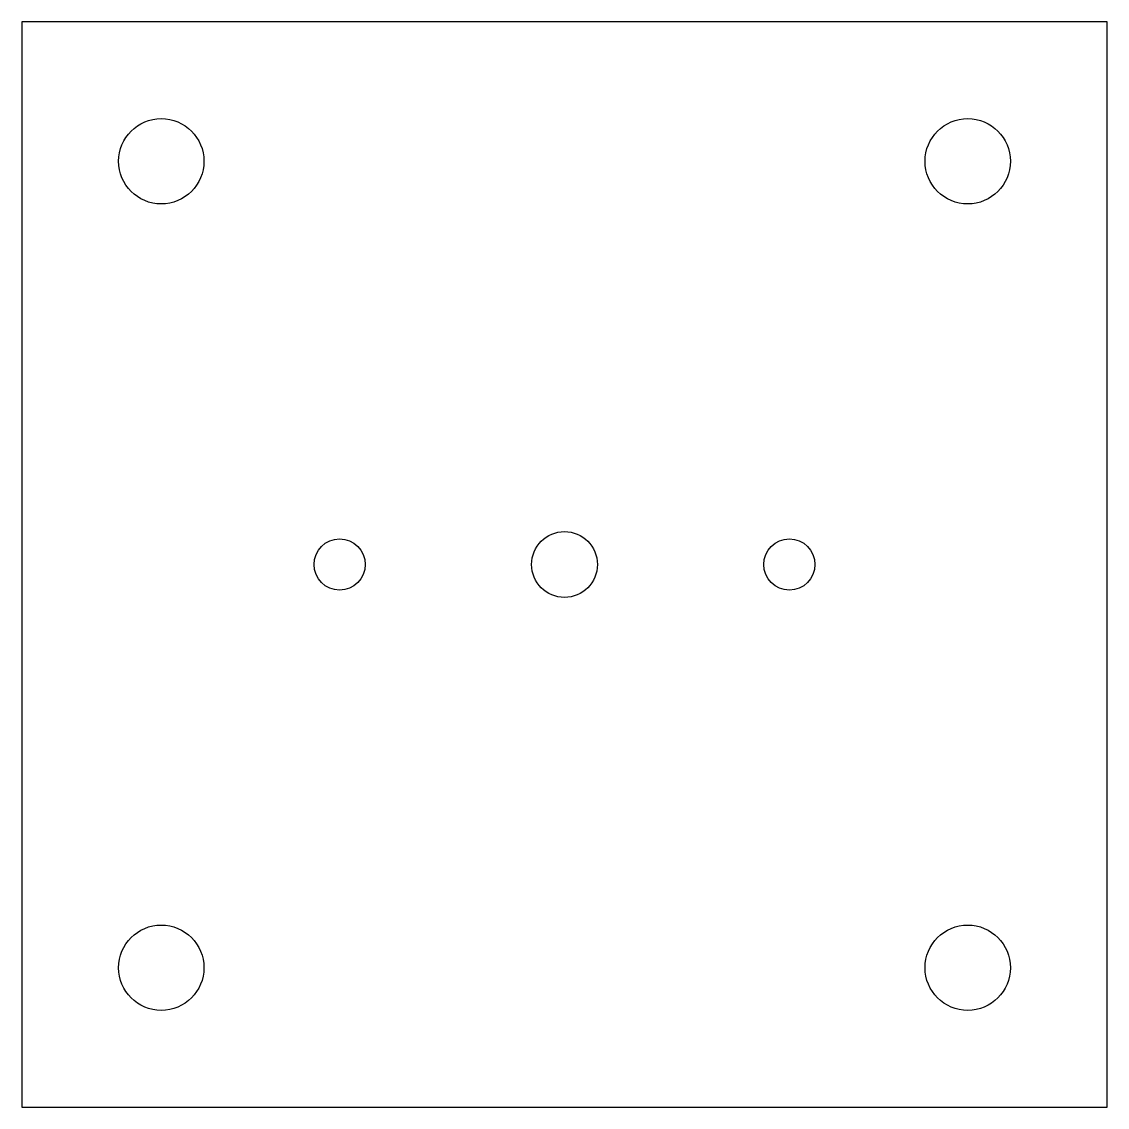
# Model space of a CAD drawing. Header units: millimetres. Extents: x -70 to 70, y -70 to 70.
import ezdxf

# ---------------------------------------------------------------- set-up
doc = ezdxf.new("R2010")
doc.units = ezdxf.units.MM

msp = doc.modelspace()

# ---------------------------------------------------------------- linework, layer by layer
for p, q in [((-70, 70, 3), (-70, -70, 3)), ((70, 70, 3), (-70, 70, 3)), ((70, -70, 3), (70, 70, 3)), ((-70, -70, 3), (70, -70, 3))]:
    msp.add_line(p, q)
for centre, radius in [((-52, 52, 3), 5.5), ((52, 52, 3), 5.5), ((0, 0, 3), 4.25), ((-29, 0, 3), 3.3), ((29, 0, 3), 3.3), ((-52, -52, 3), 5.5), ((52, -52, 3), 5.5)]:
    msp.add_circle(centre, radius)

doc.saveas('drawing.dxf')
